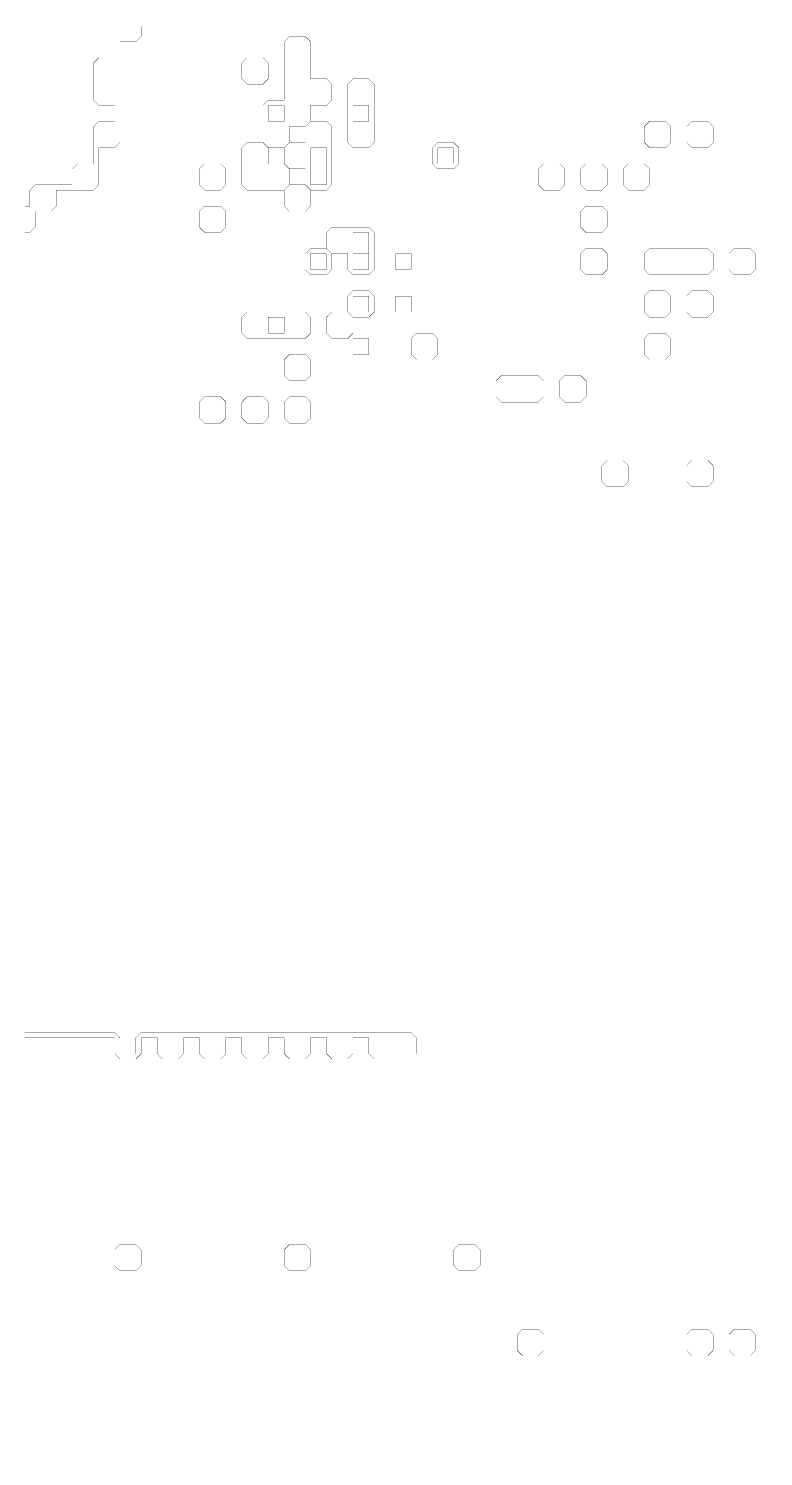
# Model space of a CAD drawing. Header units: metres. Extents: x 0 to 4990, y -4990 to 0.
# Drawn here: x 1355 to 2710, y -4990 to -2358 of the extents above; entities that cross this region are included whole.
import ezdxf

# ---------------------------------------------------------------- set-up
doc = ezdxf.new("R2010")
doc.units = ezdxf.units.M
for name, color, linetype in [('conductor', 1, 'Continuous'), ('dielectric', 8, 'Continuous'), ('substrate', 5, 'Continuous')]:
    doc.layers.add(name, color=color, linetype=linetype)

msp = doc.modelspace()

# ---------------------------------------------------------------- linework, layer by layer
at = {"layer": 'conductor', "const_width": 0.5}
for points in [[(1562.5, -2353.515625), (1562.5, -2363.28125), (1562.5, -2373.046875), (1552.734375, -2382.8125), (1542.96875, -2382.8125), (1533.203125, -2382.8125), (1523.4375, -2382.8125), (1523.4375, -2392.578125), (1523.4375, -2402.34375), (1523.4375, -2412.109375), (1523.4375, -2421.875), (1523.4375, -2431.640625), (1523.4375, -2441.40625), (1523.4375, -2451.171875), (1523.4375, -2460.9375), (1523.4375, -2470.703125), (1523.4375, -2480.46875), (1523.4375, -2490.234375), (1523.4375, -2500), (1523.4375, -2509.765625), (1523.4375, -2519.53125), (1523.4375, -2529.296875), (1523.4375, -2539.0625), (1523.4375, -2548.828125), (1523.4375, -2558.59375), (1523.4375, -2568.359375), (1513.671875, -2578.125), (1503.90625, -2578.125), (1494.140625, -2578.125), (1484.375, -2578.125), (1484.375, -2587.890625), (1484.375, -2597.65625), (1484.375, -2607.421875), (1484.375, -2617.1875), (1484.375, -2626.953125), (1484.375, -2636.71875), (1484.375, -2646.484375), (1474.609375, -2656.25), (1464.84375, -2656.25), (1455.078125, -2656.25), (1445.3125, -2656.25), (1435.546875, -2656.25), (1425.78125, -2656.25), (1416.015625, -2656.25), (1406.25, -2656.25), (1406.25, -2666.015625), (1406.25, -2675.78125), (1406.25, -2685.546875), (1396.484375, -2695.3125), (1386.71875, -2695.3125), (1376.953125, -2695.3125), (1367.1875, -2695.3125), (1367.1875, -2705.078125), (1367.1875, -2714.84375), (1367.1875, -2724.609375), (1357.421875, -2734.375), (1347.65625, -2734.375)], [(1347.65625, -4208.984375), (1357.421875, -4208.984375), (1367.1875, -4208.984375), (1376.953125, -4208.984375), (1386.71875, -4208.984375), (1396.484375, -4208.984375), (1406.25, -4208.984375), (1416.015625, -4208.984375), (1425.78125, -4208.984375), (1435.546875, -4208.984375), (1445.3125, -4208.984375), (1455.078125, -4208.984375), (1464.84375, -4208.984375), (1474.609375, -4208.984375), (1484.375, -4208.984375), (1494.140625, -4208.984375), (1503.90625, -4208.984375), (1513.671875, -4208.984375), (1523.4375, -4218.75), (1523.4375, -4228.515625), (1523.4375, -4238.28125), (1523.4375, -4248.046875), (1533.203125, -4248.046875), (1542.96875, -4248.046875), (1552.734375, -4248.046875), (1552.734375, -4238.28125), (1552.734375, -4228.515625), (1552.734375, -4218.75), (1562.5, -4208.984375), (1572.265625, -4208.984375), (1582.03125, -4208.984375), (1591.796875, -4208.984375), (1601.5625, -4208.984375), (1611.328125, -4208.984375), (1621.09375, -4208.984375), (1630.859375, -4208.984375), (1640.625, -4208.984375), (1650.390625, -4208.984375), (1660.15625, -4208.984375), (1669.921875, -4208.984375), (1679.6875, -4208.984375), (1689.453125, -4208.984375), (1699.21875, -4208.984375), (1708.984375, -4208.984375), (1718.75, -4208.984375), (1728.515625, -4208.984375), (1738.28125, -4208.984375), (1748.046875, -4208.984375), (1757.8125, -4208.984375), (1767.578125, -4208.984375), (1777.34375, -4208.984375), (1787.109375, -4208.984375), (1796.875, -4208.984375), (1806.640625, -4208.984375), (1816.40625, -4208.984375), (1826.171875, -4208.984375), (1835.9375, -4208.984375), (1845.703125, -4208.984375), (1855.46875, -4208.984375), (1865.234375, -4208.984375), (1875, -4208.984375), (1884.765625, -4208.984375), (1894.53125, -4208.984375), (1904.296875, -4208.984375), (1914.0625, -4208.984375), (1923.828125, -4208.984375), (1933.59375, -4208.984375), (1943.359375, -4208.984375), (1953.125, -4208.984375), (1962.890625, -4208.984375), (1972.65625, -4208.984375), (1982.421875, -4208.984375), (1992.1875, -4208.984375), (2001.953125, -4208.984375), (2011.71875, -4208.984375), (2021.484375, -4208.984375), (2031.25, -4208.984375), (2041.015625, -4208.984375), (2050.78125, -4208.984375), (2060.546875, -4208.984375), (2070.3125, -4218.75), (2070.3125, -4228.515625), (2070.3125, -4238.28125), (2070.3125, -4248.046875), (2080.078125, -4248.046875), (2089.84375, -4248.046875), (2099.609375, -4248.046875), (2109.375, -4248.046875), (2119.140625, -4248.046875), (2128.90625, -4248.046875), (2138.671875, -4248.046875), (2148.4375, -4248.046875), (2158.203125, -4248.046875), (2167.96875, -4248.046875), (2177.734375, -4248.046875), (2187.5, -4248.046875), (2197.265625, -4248.046875), (2207.03125, -4248.046875), (2216.796875, -4248.046875), (2226.5625, -4248.046875), (2236.328125, -4248.046875), (2246.09375, -4248.046875), (2255.859375, -4248.046875), (2265.625, -4248.046875), (2275.390625, -4248.046875), (2285.15625, -4248.046875), (2294.921875, -4248.046875), (2304.6875, -4248.046875), (2314.453125, -4248.046875), (2324.21875, -4248.046875), (2333.984375, -4248.046875), (2343.75, -4248.046875), (2353.515625, -4248.046875), (2363.28125, -4248.046875), (2373.046875, -4248.046875), (2382.8125, -4248.046875), (2392.578125, -4248.046875), (2402.34375, -4248.046875), (2412.109375, -4248.046875), (2421.875, -4248.046875), (2431.640625, -4248.046875), (2441.40625, -4248.046875), (2451.171875, -4248.046875), (2460.9375, -4248.046875), (2470.703125, -4248.046875), (2480.46875, -4248.046875), (2490.234375, -4248.046875), (2500, -4248.046875), (2509.765625, -4248.046875), (2519.53125, -4248.046875), (2529.296875, -4248.046875), (2539.0625, -4248.046875), (2548.828125, -4248.046875), (2558.59375, -4248.046875), (2568.359375, -4248.046875), (2578.125, -4248.046875), (2587.890625, -4248.046875), (2597.65625, -4248.046875), (2607.421875, -4248.046875), (2617.1875, -4248.046875), (2626.953125, -4248.046875), (2636.71875, -4248.046875), (2646.484375, -4248.046875), (2656.25, -4248.046875), (2666.015625, -4248.046875), (2675.78125, -4248.046875), (2685.546875, -4248.046875), (2695.3125, -4248.046875), (2705.078125, -4248.046875), (2714.84375, -4248.046875)]]:
    msp.add_lwpolyline(points, dxfattribs=at)
for points in [[(1826.171875, -2382.8125), (1835.9375, -2373.046875), (1845.703125, -2373.046875), (1855.46875, -2373.046875), (1865.234375, -2373.046875), (1875, -2382.8125), (1875, -2392.578125), (1875, -2402.34375), (1875, -2412.109375), (1875, -2421.875), (1875, -2431.640625), (1875, -2441.40625), (1875, -2451.171875), (1884.765625, -2451.171875), (1894.53125, -2451.171875), (1904.296875, -2451.171875), (1914.0625, -2460.9375), (1914.0625, -2470.703125), (1914.0625, -2480.46875), (1914.0625, -2490.234375), (1904.296875, -2500), (1894.53125, -2500), (1884.765625, -2500), (1875, -2500), (1875, -2509.765625), (1875, -2519.53125), (1875, -2529.296875), (1865.234375, -2539.0625), (1855.46875, -2539.0625), (1845.703125, -2539.0625), (1835.9375, -2539.0625), (1835.9375, -2548.828125), (1835.9375, -2558.59375), (1835.9375, -2568.359375), (1826.171875, -2578.125), (1816.40625, -2578.125), (1806.640625, -2578.125), (1796.875, -2578.125), (1787.109375, -2568.359375), (1787.109375, -2558.59375), (1787.109375, -2548.828125), (1787.109375, -2539.0625), (1787.109375, -2529.296875), (1787.109375, -2519.53125), (1787.109375, -2509.765625), (1787.109375, -2500), (1796.875, -2490.234375), (1806.640625, -2490.234375), (1816.40625, -2490.234375), (1826.171875, -2490.234375), (1826.171875, -2480.46875), (1826.171875, -2470.703125), (1826.171875, -2460.9375), (1826.171875, -2451.171875), (1826.171875, -2441.40625), (1826.171875, -2431.640625), (1826.171875, -2421.875), (1826.171875, -2412.109375), (1826.171875, -2402.34375), (1826.171875, -2392.578125)], [(1748.046875, -2421.875), (1757.8125, -2412.109375), (1767.578125, -2412.109375), (1777.34375, -2412.109375), (1787.109375, -2412.109375), (1796.875, -2421.875), (1796.875, -2431.640625), (1796.875, -2441.40625), (1796.875, -2451.171875), (1787.109375, -2460.9375), (1777.34375, -2460.9375), (1767.578125, -2460.9375), (1757.8125, -2460.9375), (1748.046875, -2451.171875), (1748.046875, -2441.40625), (1748.046875, -2431.640625)], [(1943.359375, -2460.9375), (1953.125, -2451.171875), (1962.890625, -2451.171875), (1972.65625, -2451.171875), (1982.421875, -2451.171875), (1992.1875, -2460.9375), (1992.1875, -2470.703125), (1992.1875, -2480.46875), (1992.1875, -2490.234375), (1992.1875, -2500), (1992.1875, -2509.765625), (1992.1875, -2519.53125), (1992.1875, -2529.296875), (1992.1875, -2539.0625), (1992.1875, -2548.828125), (1992.1875, -2558.59375), (1992.1875, -2568.359375), (1982.421875, -2578.125), (1972.65625, -2578.125), (1962.890625, -2578.125), (1953.125, -2578.125), (1943.359375, -2568.359375), (1943.359375, -2558.59375), (1943.359375, -2548.828125), (1943.359375, -2539.0625), (1943.359375, -2529.296875), (1943.359375, -2519.53125), (1943.359375, -2509.765625), (1943.359375, -2500), (1943.359375, -2490.234375), (1943.359375, -2480.46875), (1943.359375, -2470.703125)], [(1865.234375, -2539.0625), (1875, -2529.296875), (1884.765625, -2529.296875), (1894.53125, -2529.296875), (1904.296875, -2529.296875), (1914.0625, -2539.0625), (1914.0625, -2548.828125), (1914.0625, -2558.59375), (1914.0625, -2568.359375), (1914.0625, -2578.125), (1914.0625, -2587.890625), (1914.0625, -2597.65625), (1914.0625, -2607.421875), (1914.0625, -2617.1875), (1914.0625, -2626.953125), (1914.0625, -2636.71875), (1914.0625, -2646.484375), (1904.296875, -2656.25), (1894.53125, -2656.25), (1884.765625, -2656.25), (1875, -2656.25), (1865.234375, -2646.484375), (1865.234375, -2636.71875), (1865.234375, -2626.953125), (1865.234375, -2617.1875), (1855.46875, -2617.1875), (1845.703125, -2617.1875), (1835.9375, -2617.1875), (1826.171875, -2607.421875), (1826.171875, -2597.65625), (1826.171875, -2587.890625), (1826.171875, -2578.125), (1835.9375, -2568.359375), (1845.703125, -2568.359375), (1855.46875, -2568.359375), (1865.234375, -2568.359375), (1865.234375, -2558.59375), (1865.234375, -2548.828125)], [(2490.234375, -2539.0625), (2500, -2529.296875), (2509.765625, -2529.296875), (2519.53125, -2529.296875), (2529.296875, -2529.296875), (2539.0625, -2539.0625), (2539.0625, -2548.828125), (2539.0625, -2558.59375), (2539.0625, -2568.359375), (2529.296875, -2578.125), (2519.53125, -2578.125), (2509.765625, -2578.125), (2500, -2578.125), (2490.234375, -2568.359375), (2490.234375, -2558.59375), (2490.234375, -2548.828125)], [(2568.359375, -2539.0625), (2578.125, -2529.296875), (2587.890625, -2529.296875), (2597.65625, -2529.296875), (2607.421875, -2529.296875), (2617.1875, -2539.0625), (2617.1875, -2548.828125), (2617.1875, -2558.59375), (2617.1875, -2568.359375), (2607.421875, -2578.125), (2597.65625, -2578.125), (2587.890625, -2578.125), (2578.125, -2578.125), (2568.359375, -2568.359375), (2568.359375, -2558.59375), (2568.359375, -2548.828125)], [(1748.046875, -2578.125), (1757.8125, -2568.359375), (1767.578125, -2568.359375), (1777.34375, -2568.359375), (1787.109375, -2568.359375), (1796.875, -2578.125), (1796.875, -2587.890625), (1796.875, -2597.65625), (1796.875, -2607.421875), (1806.640625, -2607.421875), (1816.40625, -2607.421875), (1826.171875, -2607.421875), (1835.9375, -2617.1875), (1835.9375, -2626.953125), (1835.9375, -2636.71875), (1835.9375, -2646.484375), (1826.171875, -2656.25), (1816.40625, -2656.25), (1806.640625, -2656.25), (1796.875, -2656.25), (1787.109375, -2656.25), (1777.34375, -2656.25), (1767.578125, -2656.25), (1757.8125, -2656.25), (1748.046875, -2646.484375), (1748.046875, -2636.71875), (1748.046875, -2626.953125), (1748.046875, -2617.1875), (1748.046875, -2607.421875), (1748.046875, -2597.65625), (1748.046875, -2587.890625)], [(2099.609375, -2578.125), (2109.375, -2568.359375), (2119.140625, -2568.359375), (2128.90625, -2568.359375), (2138.671875, -2568.359375), (2148.4375, -2578.125), (2148.4375, -2587.890625), (2148.4375, -2597.65625), (2148.4375, -2607.421875), (2138.671875, -2617.1875), (2128.90625, -2617.1875), (2119.140625, -2617.1875), (2109.375, -2617.1875), (2099.609375, -2607.421875), (2099.609375, -2597.65625), (2099.609375, -2587.890625)], [(1669.921875, -2617.1875), (1679.6875, -2607.421875), (1689.453125, -2607.421875), (1699.21875, -2607.421875), (1708.984375, -2607.421875), (1718.75, -2617.1875), (1718.75, -2626.953125), (1718.75, -2636.71875), (1718.75, -2646.484375), (1708.984375, -2656.25), (1699.21875, -2656.25), (1689.453125, -2656.25), (1679.6875, -2656.25), (1669.921875, -2646.484375), (1669.921875, -2636.71875), (1669.921875, -2626.953125)], [(2294.921875, -2617.1875), (2304.6875, -2607.421875), (2314.453125, -2607.421875), (2324.21875, -2607.421875), (2333.984375, -2607.421875), (2343.75, -2617.1875), (2343.75, -2626.953125), (2343.75, -2636.71875), (2343.75, -2646.484375), (2333.984375, -2656.25), (2324.21875, -2656.25), (2314.453125, -2656.25), (2304.6875, -2656.25), (2294.921875, -2646.484375), (2294.921875, -2636.71875), (2294.921875, -2626.953125)], [(2373.046875, -2617.1875), (2382.8125, -2607.421875), (2392.578125, -2607.421875), (2402.34375, -2607.421875), (2412.109375, -2607.421875), (2421.875, -2617.1875), (2421.875, -2626.953125), (2421.875, -2636.71875), (2421.875, -2646.484375), (2412.109375, -2656.25), (2402.34375, -2656.25), (2392.578125, -2656.25), (2382.8125, -2656.25), (2373.046875, -2646.484375), (2373.046875, -2636.71875), (2373.046875, -2626.953125)], [(2451.171875, -2617.1875), (2460.9375, -2607.421875), (2470.703125, -2607.421875), (2480.46875, -2607.421875), (2490.234375, -2607.421875), (2500, -2617.1875), (2500, -2626.953125), (2500, -2636.71875), (2500, -2646.484375), (2490.234375, -2656.25), (2480.46875, -2656.25), (2470.703125, -2656.25), (2460.9375, -2656.25), (2451.171875, -2646.484375), (2451.171875, -2636.71875), (2451.171875, -2626.953125)], [(1826.171875, -2656.25), (1835.9375, -2646.484375), (1845.703125, -2646.484375), (1855.46875, -2646.484375), (1865.234375, -2646.484375), (1875, -2656.25), (1875, -2666.015625), (1875, -2675.78125), (1875, -2685.546875), (1865.234375, -2695.3125), (1855.46875, -2695.3125), (1845.703125, -2695.3125), (1835.9375, -2695.3125), (1826.171875, -2685.546875), (1826.171875, -2675.78125), (1826.171875, -2666.015625)], [(1669.921875, -2695.3125), (1679.6875, -2685.546875), (1689.453125, -2685.546875), (1699.21875, -2685.546875), (1708.984375, -2685.546875), (1718.75, -2695.3125), (1718.75, -2705.078125), (1718.75, -2714.84375), (1718.75, -2724.609375), (1708.984375, -2734.375), (1699.21875, -2734.375), (1689.453125, -2734.375), (1679.6875, -2734.375), (1669.921875, -2724.609375), (1669.921875, -2714.84375), (1669.921875, -2705.078125)], [(2373.046875, -2695.3125), (2382.8125, -2685.546875), (2392.578125, -2685.546875), (2402.34375, -2685.546875), (2412.109375, -2685.546875), (2421.875, -2695.3125), (2421.875, -2705.078125), (2421.875, -2714.84375), (2421.875, -2724.609375), (2412.109375, -2734.375), (2402.34375, -2734.375), (2392.578125, -2734.375), (2382.8125, -2734.375), (2373.046875, -2724.609375), (2373.046875, -2714.84375), (2373.046875, -2705.078125)], [(1904.296875, -2734.375), (1914.0625, -2724.609375), (1923.828125, -2724.609375), (1933.59375, -2724.609375), (1943.359375, -2724.609375), (1953.125, -2724.609375), (1962.890625, -2724.609375), (1972.65625, -2724.609375), (1982.421875, -2724.609375), (1992.1875, -2734.375), (1992.1875, -2744.140625), (1992.1875, -2753.90625), (1992.1875, -2763.671875), (1992.1875, -2773.4375), (1992.1875, -2783.203125), (1992.1875, -2792.96875), (1992.1875, -2802.734375), (1982.421875, -2812.5), (1972.65625, -2812.5), (1962.890625, -2812.5), (1953.125, -2812.5), (1943.359375, -2802.734375), (1943.359375, -2792.96875), (1943.359375, -2783.203125), (1943.359375, -2773.4375), (1933.59375, -2773.4375), (1923.828125, -2773.4375), (1914.0625, -2773.4375), (1904.296875, -2763.671875), (1904.296875, -2753.90625), (1904.296875, -2744.140625)], [(1865.234375, -2773.4375), (1875, -2763.671875), (1884.765625, -2763.671875), (1894.53125, -2763.671875), (1904.296875, -2763.671875), (1914.0625, -2773.4375), (1914.0625, -2783.203125), (1914.0625, -2792.96875), (1914.0625, -2802.734375), (1904.296875, -2812.5), (1894.53125, -2812.5), (1884.765625, -2812.5), (1875, -2812.5), (1865.234375, -2802.734375), (1865.234375, -2792.96875), (1865.234375, -2783.203125)], [(2373.046875, -2773.4375), (2382.8125, -2763.671875), (2392.578125, -2763.671875), (2402.34375, -2763.671875), (2412.109375, -2763.671875), (2421.875, -2773.4375), (2421.875, -2783.203125), (2421.875, -2792.96875), (2421.875, -2802.734375), (2412.109375, -2812.5), (2402.34375, -2812.5), (2392.578125, -2812.5), (2382.8125, -2812.5), (2373.046875, -2802.734375), (2373.046875, -2792.96875), (2373.046875, -2783.203125)], [(2490.234375, -2773.4375), (2500, -2763.671875), (2509.765625, -2763.671875), (2519.53125, -2763.671875), (2529.296875, -2763.671875), (2539.0625, -2763.671875), (2548.828125, -2763.671875), (2558.59375, -2763.671875), (2568.359375, -2763.671875), (2578.125, -2763.671875), (2587.890625, -2763.671875), (2597.65625, -2763.671875), (2607.421875, -2763.671875), (2617.1875, -2773.4375), (2617.1875, -2783.203125), (2617.1875, -2792.96875), (2617.1875, -2802.734375), (2607.421875, -2812.5), (2597.65625, -2812.5), (2587.890625, -2812.5), (2578.125, -2812.5), (2568.359375, -2812.5), (2558.59375, -2812.5), (2548.828125, -2812.5), (2539.0625, -2812.5), (2529.296875, -2812.5), (2519.53125, -2812.5), (2509.765625, -2812.5), (2500, -2812.5), (2490.234375, -2802.734375), (2490.234375, -2792.96875), (2490.234375, -2783.203125)], [(2646.484375, -2773.4375), (2656.25, -2763.671875), (2666.015625, -2763.671875), (2675.78125, -2763.671875), (2685.546875, -2763.671875), (2695.3125, -2773.4375), (2695.3125, -2783.203125), (2695.3125, -2792.96875), (2695.3125, -2802.734375), (2685.546875, -2812.5), (2675.78125, -2812.5), (2666.015625, -2812.5), (2656.25, -2812.5), (2646.484375, -2802.734375), (2646.484375, -2792.96875), (2646.484375, -2783.203125)], [(1943.359375, -2851.5625), (1953.125, -2841.796875), (1962.890625, -2841.796875), (1972.65625, -2841.796875), (1982.421875, -2841.796875), (1992.1875, -2851.5625), (1992.1875, -2861.328125), (1992.1875, -2871.09375), (1992.1875, -2880.859375), (1982.421875, -2890.625), (1972.65625, -2890.625), (1962.890625, -2890.625), (1953.125, -2890.625), (1943.359375, -2880.859375), (1943.359375, -2871.09375), (1943.359375, -2861.328125)], [(2490.234375, -2851.5625), (2500, -2841.796875), (2509.765625, -2841.796875), (2519.53125, -2841.796875), (2529.296875, -2841.796875), (2539.0625, -2851.5625), (2539.0625, -2861.328125), (2539.0625, -2871.09375), (2539.0625, -2880.859375), (2529.296875, -2890.625), (2519.53125, -2890.625), (2509.765625, -2890.625), (2500, -2890.625), (2490.234375, -2880.859375), (2490.234375, -2871.09375), (2490.234375, -2861.328125)], [(2568.359375, -2851.5625), (2578.125, -2841.796875), (2587.890625, -2841.796875), (2597.65625, -2841.796875), (2607.421875, -2841.796875), (2617.1875, -2851.5625), (2617.1875, -2861.328125), (2617.1875, -2871.09375), (2617.1875, -2880.859375), (2607.421875, -2890.625), (2597.65625, -2890.625), (2587.890625, -2890.625), (2578.125, -2890.625), (2568.359375, -2880.859375), (2568.359375, -2871.09375), (2568.359375, -2861.328125)], [(1748.046875, -2890.625), (1757.8125, -2880.859375), (1767.578125, -2880.859375), (1777.34375, -2880.859375), (1787.109375, -2880.859375), (1796.875, -2880.859375), (1806.640625, -2880.859375), (1816.40625, -2880.859375), (1826.171875, -2880.859375), (1835.9375, -2880.859375), (1845.703125, -2880.859375), (1855.46875, -2880.859375), (1865.234375, -2880.859375), (1875, -2890.625), (1875, -2900.390625), (1875, -2910.15625), (1875, -2919.921875), (1865.234375, -2929.6875), (1855.46875, -2929.6875), (1845.703125, -2929.6875), (1835.9375, -2929.6875), (1826.171875, -2929.6875), (1816.40625, -2929.6875), (1806.640625, -2929.6875), (1796.875, -2929.6875), (1787.109375, -2929.6875), (1777.34375, -2929.6875), (1767.578125, -2929.6875), (1757.8125, -2929.6875), (1748.046875, -2919.921875), (1748.046875, -2910.15625), (1748.046875, -2900.390625)], [(1904.296875, -2890.625), (1914.0625, -2880.859375), (1923.828125, -2880.859375), (1933.59375, -2880.859375), (1943.359375, -2880.859375), (1953.125, -2890.625), (1953.125, -2900.390625), (1953.125, -2910.15625), (1953.125, -2919.921875), (1943.359375, -2929.6875), (1933.59375, -2929.6875), (1923.828125, -2929.6875), (1914.0625, -2929.6875), (1904.296875, -2919.921875), (1904.296875, -2910.15625), (1904.296875, -2900.390625)], [(2060.546875, -2929.6875), (2070.3125, -2919.921875), (2080.078125, -2919.921875), (2089.84375, -2919.921875), (2099.609375, -2919.921875), (2109.375, -2929.6875), (2109.375, -2939.453125), (2109.375, -2949.21875), (2109.375, -2958.984375), (2099.609375, -2968.75), (2089.84375, -2968.75), (2080.078125, -2968.75), (2070.3125, -2968.75), (2060.546875, -2958.984375), (2060.546875, -2949.21875), (2060.546875, -2939.453125)], [(2490.234375, -2929.6875), (2500, -2919.921875), (2509.765625, -2919.921875), (2519.53125, -2919.921875), (2529.296875, -2919.921875), (2539.0625, -2929.6875), (2539.0625, -2939.453125), (2539.0625, -2949.21875), (2539.0625, -2958.984375), (2529.296875, -2968.75), (2519.53125, -2968.75), (2509.765625, -2968.75), (2500, -2968.75), (2490.234375, -2958.984375), (2490.234375, -2949.21875), (2490.234375, -2939.453125)], [(1826.171875, -2968.75), (1835.9375, -2958.984375), (1845.703125, -2958.984375), (1855.46875, -2958.984375), (1865.234375, -2958.984375), (1875, -2968.75), (1875, -2978.515625), (1875, -2988.28125), (1875, -2998.046875), (1865.234375, -3007.8125), (1855.46875, -3007.8125), (1845.703125, -3007.8125), (1835.9375, -3007.8125), (1826.171875, -2998.046875), (1826.171875, -2988.28125), (1826.171875, -2978.515625)], [(2216.796875, -3007.8125), (2226.5625, -2998.046875), (2236.328125, -2998.046875), (2246.09375, -2998.046875), (2255.859375, -2998.046875), (2265.625, -2998.046875), (2275.390625, -2998.046875), (2285.15625, -2998.046875), (2294.921875, -2998.046875), (2304.6875, -3007.8125), (2304.6875, -3017.578125), (2304.6875, -3027.34375), (2304.6875, -3037.109375), (2294.921875, -3046.875), (2285.15625, -3046.875), (2275.390625, -3046.875), (2265.625, -3046.875), (2255.859375, -3046.875), (2246.09375, -3046.875), (2236.328125, -3046.875), (2226.5625, -3046.875), (2216.796875, -3037.109375), (2216.796875, -3027.34375), (2216.796875, -3017.578125)], [(2333.984375, -3007.8125), (2343.75, -2998.046875), (2353.515625, -2998.046875), (2363.28125, -2998.046875), (2373.046875, -2998.046875), (2382.8125, -3007.8125), (2382.8125, -3017.578125), (2382.8125, -3027.34375), (2382.8125, -3037.109375), (2373.046875, -3046.875), (2363.28125, -3046.875), (2353.515625, -3046.875), (2343.75, -3046.875), (2333.984375, -3037.109375), (2333.984375, -3027.34375), (2333.984375, -3017.578125)], [(1669.921875, -3046.875), (1679.6875, -3037.109375), (1689.453125, -3037.109375), (1699.21875, -3037.109375), (1708.984375, -3037.109375), (1718.75, -3046.875), (1718.75, -3056.640625), (1718.75, -3066.40625), (1718.75, -3076.171875), (1708.984375, -3085.9375), (1699.21875, -3085.9375), (1689.453125, -3085.9375), (1679.6875, -3085.9375), (1669.921875, -3076.171875), (1669.921875, -3066.40625), (1669.921875, -3056.640625)], [(1748.046875, -3046.875), (1757.8125, -3037.109375), (1767.578125, -3037.109375), (1777.34375, -3037.109375), (1787.109375, -3037.109375), (1796.875, -3046.875), (1796.875, -3056.640625), (1796.875, -3066.40625), (1796.875, -3076.171875), (1787.109375, -3085.9375), (1777.34375, -3085.9375), (1767.578125, -3085.9375), (1757.8125, -3085.9375), (1748.046875, -3076.171875), (1748.046875, -3066.40625), (1748.046875, -3056.640625)], [(1826.171875, -3046.875), (1835.9375, -3037.109375), (1845.703125, -3037.109375), (1855.46875, -3037.109375), (1865.234375, -3037.109375), (1875, -3046.875), (1875, -3056.640625), (1875, -3066.40625), (1875, -3076.171875), (1865.234375, -3085.9375), (1855.46875, -3085.9375), (1845.703125, -3085.9375), (1835.9375, -3085.9375), (1826.171875, -3076.171875), (1826.171875, -3066.40625), (1826.171875, -3056.640625)], [(2412.109375, -3164.0625), (2421.875, -3154.296875), (2431.640625, -3154.296875), (2441.40625, -3154.296875), (2451.171875, -3154.296875), (2460.9375, -3164.0625), (2460.9375, -3173.828125), (2460.9375, -3183.59375), (2460.9375, -3193.359375), (2451.171875, -3203.125), (2441.40625, -3203.125), (2431.640625, -3203.125), (2421.875, -3203.125), (2412.109375, -3193.359375), (2412.109375, -3183.59375), (2412.109375, -3173.828125)], [(2568.359375, -3164.0625), (2578.125, -3154.296875), (2587.890625, -3154.296875), (2597.65625, -3154.296875), (2607.421875, -3154.296875), (2617.1875, -3164.0625), (2617.1875, -3173.828125), (2617.1875, -3183.59375), (2617.1875, -3193.359375), (2607.421875, -3203.125), (2597.65625, -3203.125), (2587.890625, -3203.125), (2578.125, -3203.125), (2568.359375, -3193.359375), (2568.359375, -3183.59375), (2568.359375, -3173.828125)]]:
    msp.add_lwpolyline(points, close=True, dxfattribs=at)
at = {"layer": 'dielectric', "const_width": 0.5}
for points in [[(1875, -2773.4375), (1875, -2783.203125), (1875, -2792.96875), (1875, -2802.734375), (1884.765625, -2802.734375), (1894.53125, -2802.734375), (1904.296875, -2802.734375), (1904.296875, -2792.96875), (1904.296875, -2783.203125), (1904.296875, -2773.4375), (1894.53125, -2773.4375), (1884.765625, -2773.4375)], [(1953.125, -2773.4375), (1953.125, -2783.203125), (1953.125, -2792.96875), (1953.125, -2802.734375), (1962.890625, -2802.734375), (1972.65625, -2802.734375), (1982.421875, -2802.734375), (1982.421875, -2792.96875), (1982.421875, -2783.203125), (1982.421875, -2773.4375), (1972.65625, -2773.4375), (1962.890625, -2773.4375)]]:
    msp.add_lwpolyline(points, close=True, dxfattribs=at)
at = {"layer": 'substrate', "const_width": 0.5}
for points in [[(1347.65625, -2685.546875), (1357.421875, -2685.546875), (1357.421875, -2675.78125), (1357.421875, -2666.015625), (1357.421875, -2656.25), (1367.1875, -2646.484375), (1376.953125, -2646.484375), (1386.71875, -2646.484375), (1396.484375, -2646.484375), (1406.25, -2646.484375), (1416.015625, -2646.484375), (1425.78125, -2646.484375), (1435.546875, -2646.484375), (1435.546875, -2636.71875), (1435.546875, -2626.953125), (1435.546875, -2617.1875), (1445.3125, -2607.421875), (1455.078125, -2607.421875), (1464.84375, -2607.421875), (1474.609375, -2607.421875), (1474.609375, -2597.65625), (1474.609375, -2587.890625), (1474.609375, -2578.125), (1474.609375, -2568.359375), (1474.609375, -2558.59375), (1474.609375, -2548.828125), (1474.609375, -2539.0625), (1484.375, -2529.296875), (1494.140625, -2529.296875), (1503.90625, -2529.296875), (1513.671875, -2529.296875), (1513.671875, -2519.53125), (1513.671875, -2509.765625), (1513.671875, -2500), (1503.90625, -2500), (1494.140625, -2500), (1484.375, -2500), (1474.609375, -2490.234375), (1474.609375, -2480.46875), (1474.609375, -2470.703125), (1474.609375, -2460.9375), (1474.609375, -2451.171875), (1474.609375, -2441.40625), (1474.609375, -2431.640625), (1474.609375, -2421.875), (1484.375, -2412.109375), (1494.140625, -2412.109375), (1503.90625, -2412.109375), (1513.671875, -2412.109375), (1513.671875, -2402.34375), (1513.671875, -2392.578125), (1513.671875, -2382.8125), (1513.671875, -2373.046875), (1513.671875, -2363.28125), (1513.671875, -2353.515625)], [(2714.84375, -4257.8125), (2705.078125, -4257.8125), (2695.3125, -4257.8125), (2685.546875, -4257.8125), (2675.78125, -4257.8125), (2666.015625, -4257.8125), (2656.25, -4257.8125), (2646.484375, -4257.8125), (2636.71875, -4257.8125), (2626.953125, -4257.8125), (2617.1875, -4257.8125), (2607.421875, -4257.8125), (2597.65625, -4257.8125), (2587.890625, -4257.8125), (2578.125, -4257.8125), (2568.359375, -4257.8125), (2558.59375, -4257.8125), (2548.828125, -4257.8125), (2539.0625, -4257.8125), (2529.296875, -4257.8125), (2519.53125, -4257.8125), (2509.765625, -4257.8125), (2500, -4257.8125), (2490.234375, -4257.8125), (2480.46875, -4257.8125), (2470.703125, -4257.8125), (2460.9375, -4257.8125), (2451.171875, -4257.8125), (2441.40625, -4257.8125), (2431.640625, -4257.8125), (2421.875, -4257.8125), (2412.109375, -4257.8125), (2402.34375, -4257.8125), (2392.578125, -4257.8125), (2382.8125, -4257.8125), (2373.046875, -4257.8125), (2363.28125, -4257.8125), (2353.515625, -4257.8125), (2343.75, -4257.8125), (2333.984375, -4257.8125), (2324.21875, -4257.8125), (2314.453125, -4257.8125), (2304.6875, -4257.8125), (2294.921875, -4257.8125), (2285.15625, -4257.8125), (2275.390625, -4257.8125), (2265.625, -4257.8125), (2255.859375, -4257.8125), (2246.09375, -4257.8125), (2236.328125, -4257.8125), (2226.5625, -4257.8125), (2216.796875, -4257.8125), (2207.03125, -4257.8125), (2197.265625, -4257.8125), (2187.5, -4257.8125), (2177.734375, -4257.8125), (2167.96875, -4257.8125), (2158.203125, -4257.8125), (2148.4375, -4257.8125), (2138.671875, -4257.8125), (2128.90625, -4257.8125), (2119.140625, -4257.8125), (2109.375, -4257.8125), (2099.609375, -4257.8125), (2089.84375, -4257.8125), (2080.078125, -4257.8125), (2070.3125, -4257.8125), (2060.546875, -4257.8125), (2050.78125, -4257.8125), (2041.015625, -4257.8125), (2031.25, -4257.8125), (2021.484375, -4257.8125), (2011.71875, -4257.8125), (2001.953125, -4257.8125), (1992.1875, -4257.8125), (1982.421875, -4248.046875), (1982.421875, -4238.28125), (1982.421875, -4228.515625), (1982.421875, -4218.75), (1972.65625, -4218.75), (1962.890625, -4218.75), (1953.125, -4218.75), (1953.125, -4228.515625), (1953.125, -4238.28125), (1953.125, -4248.046875), (1943.359375, -4257.8125), (1933.59375, -4257.8125), (1923.828125, -4257.8125), (1914.0625, -4257.8125), (1904.296875, -4248.046875), (1904.296875, -4238.28125), (1904.296875, -4228.515625), (1904.296875, -4218.75), (1894.53125, -4218.75), (1884.765625, -4218.75), (1875, -4218.75), (1875, -4228.515625), (1875, -4238.28125), (1875, -4248.046875), (1865.234375, -4257.8125), (1855.46875, -4257.8125), (1845.703125, -4257.8125), (1835.9375, -4257.8125), (1826.171875, -4248.046875), (1826.171875, -4238.28125), (1826.171875, -4228.515625), (1826.171875, -4218.75), (1816.40625, -4218.75), (1806.640625, -4218.75), (1796.875, -4218.75), (1796.875, -4228.515625), (1796.875, -4238.28125), (1796.875, -4248.046875), (1787.109375, -4257.8125), (1777.34375, -4257.8125), (1767.578125, -4257.8125), (1757.8125, -4257.8125), (1748.046875, -4248.046875), (1748.046875, -4238.28125), (1748.046875, -4228.515625), (1748.046875, -4218.75), (1738.28125, -4218.75), (1728.515625, -4218.75), (1718.75, -4218.75), (1718.75, -4228.515625), (1718.75, -4238.28125), (1718.75, -4248.046875), (1708.984375, -4257.8125), (1699.21875, -4257.8125), (1689.453125, -4257.8125), (1679.6875, -4257.8125), (1669.921875, -4248.046875), (1669.921875, -4238.28125), (1669.921875, -4228.515625), (1669.921875, -4218.75), (1660.15625, -4218.75), (1650.390625, -4218.75), (1640.625, -4218.75), (1640.625, -4228.515625), (1640.625, -4238.28125), (1640.625, -4248.046875), (1630.859375, -4257.8125), (1621.09375, -4257.8125), (1611.328125, -4257.8125), (1601.5625, -4257.8125), (1591.796875, -4248.046875), (1591.796875, -4238.28125), (1591.796875, -4228.515625), (1591.796875, -4218.75), (1582.03125, -4218.75), (1572.265625, -4218.75), (1562.5, -4218.75), (1562.5, -4228.515625), (1562.5, -4238.28125), (1562.5, -4248.046875), (1552.734375, -4257.8125), (1542.96875, -4257.8125), (1533.203125, -4257.8125), (1523.4375, -4257.8125), (1513.671875, -4248.046875), (1513.671875, -4238.28125), (1513.671875, -4228.515625), (1513.671875, -4218.75), (1503.90625, -4218.75), (1494.140625, -4218.75), (1484.375, -4218.75), (1474.609375, -4218.75), (1464.84375, -4218.75), (1455.078125, -4218.75), (1445.3125, -4218.75), (1435.546875, -4218.75), (1425.78125, -4218.75), (1416.015625, -4218.75), (1406.25, -4218.75), (1396.484375, -4218.75), (1386.71875, -4218.75), (1376.953125, -4218.75), (1367.1875, -4218.75), (1357.421875, -4218.75), (1347.65625, -4218.75)], [(1347.65625, -4990.234375), (1357.421875, -4990.234375), (1367.1875, -4990.234375), (1376.953125, -4990.234375), (1386.71875, -4990.234375), (1396.484375, -4990.234375), (1406.25, -4990.234375), (1416.015625, -4990.234375), (1425.78125, -4990.234375), (1435.546875, -4990.234375), (1445.3125, -4990.234375), (1455.078125, -4990.234375), (1464.84375, -4990.234375), (1474.609375, -4990.234375), (1484.375, -4990.234375), (1494.140625, -4990.234375), (1503.90625, -4990.234375), (1513.671875, -4990.234375), (1523.4375, -4990.234375), (1533.203125, -4990.234375), (1542.96875, -4990.234375), (1552.734375, -4990.234375), (1562.5, -4990.234375), (1572.265625, -4990.234375), (1582.03125, -4990.234375), (1591.796875, -4990.234375), (1601.5625, -4990.234375), (1611.328125, -4990.234375), (1621.09375, -4990.234375), (1630.859375, -4990.234375), (1640.625, -4990.234375), (1650.390625, -4990.234375), (1660.15625, -4990.234375), (1669.921875, -4990.234375), (1679.6875, -4990.234375), (1689.453125, -4990.234375), (1699.21875, -4990.234375), (1708.984375, -4990.234375), (1718.75, -4990.234375), (1728.515625, -4990.234375), (1738.28125, -4990.234375), (1748.046875, -4990.234375), (1757.8125, -4990.234375), (1767.578125, -4990.234375), (1777.34375, -4990.234375), (1787.109375, -4990.234375), (1796.875, -4990.234375), (1806.640625, -4990.234375), (1816.40625, -4990.234375), (1826.171875, -4990.234375), (1835.9375, -4990.234375), (1845.703125, -4990.234375), (1855.46875, -4990.234375), (1865.234375, -4990.234375), (1875, -4990.234375), (1884.765625, -4990.234375), (1894.53125, -4990.234375), (1904.296875, -4990.234375), (1914.0625, -4990.234375), (1923.828125, -4990.234375), (1933.59375, -4990.234375), (1943.359375, -4990.234375), (1953.125, -4990.234375), (1962.890625, -4990.234375), (1972.65625, -4990.234375), (1982.421875, -4990.234375), (1992.1875, -4990.234375), (2001.953125, -4990.234375), (2011.71875, -4990.234375), (2021.484375, -4990.234375), (2031.25, -4990.234375), (2041.015625, -4990.234375), (2050.78125, -4990.234375), (2060.546875, -4990.234375), (2070.3125, -4990.234375), (2080.078125, -4990.234375), (2089.84375, -4990.234375), (2099.609375, -4990.234375), (2109.375, -4990.234375), (2119.140625, -4990.234375), (2128.90625, -4990.234375), (2138.671875, -4990.234375), (2148.4375, -4990.234375), (2158.203125, -4990.234375), (2167.96875, -4990.234375), (2177.734375, -4990.234375), (2187.5, -4990.234375), (2197.265625, -4990.234375), (2207.03125, -4990.234375), (2216.796875, -4990.234375), (2226.5625, -4990.234375), (2236.328125, -4990.234375), (2246.09375, -4990.234375), (2255.859375, -4990.234375), (2265.625, -4990.234375), (2275.390625, -4990.234375), (2285.15625, -4990.234375), (2294.921875, -4990.234375), (2304.6875, -4990.234375), (2314.453125, -4990.234375), (2324.21875, -4990.234375), (2333.984375, -4990.234375), (2343.75, -4990.234375), (2353.515625, -4990.234375), (2363.28125, -4990.234375), (2373.046875, -4990.234375), (2382.8125, -4990.234375), (2392.578125, -4990.234375), (2402.34375, -4990.234375), (2412.109375, -4990.234375), (2421.875, -4990.234375), (2431.640625, -4990.234375), (2441.40625, -4990.234375), (2451.171875, -4990.234375), (2460.9375, -4990.234375), (2470.703125, -4990.234375), (2480.46875, -4990.234375), (2490.234375, -4990.234375), (2500, -4990.234375), (2509.765625, -4990.234375), (2519.53125, -4990.234375), (2529.296875, -4990.234375), (2539.0625, -4990.234375), (2548.828125, -4990.234375), (2558.59375, -4990.234375), (2568.359375, -4990.234375), (2578.125, -4990.234375), (2587.890625, -4990.234375), (2597.65625, -4990.234375), (2607.421875, -4990.234375), (2617.1875, -4990.234375), (2626.953125, -4990.234375), (2636.71875, -4990.234375), (2646.484375, -4990.234375), (2656.25, -4990.234375), (2666.015625, -4990.234375), (2675.78125, -4990.234375), (2685.546875, -4990.234375), (2695.3125, -4990.234375), (2705.078125, -4990.234375), (2714.84375, -4990.234375)]]:
    msp.add_lwpolyline(points, dxfattribs=at)
for points in [[(1796.875, -2500), (1796.875, -2509.765625), (1796.875, -2519.53125), (1796.875, -2529.296875), (1806.640625, -2529.296875), (1816.40625, -2529.296875), (1826.171875, -2529.296875), (1826.171875, -2519.53125), (1826.171875, -2509.765625), (1826.171875, -2500), (1816.40625, -2500), (1806.640625, -2500)], [(1953.125, -2500), (1953.125, -2509.765625), (1953.125, -2519.53125), (1953.125, -2529.296875), (1962.890625, -2529.296875), (1972.65625, -2529.296875), (1982.421875, -2529.296875), (1982.421875, -2519.53125), (1982.421875, -2509.765625), (1982.421875, -2500), (1972.65625, -2500), (1962.890625, -2500)], [(1875, -2578.125), (1875, -2587.890625), (1875, -2597.65625), (1875, -2607.421875), (1875, -2617.1875), (1875, -2626.953125), (1875, -2636.71875), (1875, -2646.484375), (1884.765625, -2646.484375), (1894.53125, -2646.484375), (1904.296875, -2646.484375), (1904.296875, -2636.71875), (1904.296875, -2626.953125), (1904.296875, -2617.1875), (1904.296875, -2607.421875), (1904.296875, -2597.65625), (1904.296875, -2587.890625), (1904.296875, -2578.125), (1894.53125, -2578.125), (1884.765625, -2578.125)], [(2109.375, -2578.125), (2109.375, -2587.890625), (2109.375, -2597.65625), (2109.375, -2607.421875), (2119.140625, -2607.421875), (2128.90625, -2607.421875), (2138.671875, -2607.421875), (2138.671875, -2597.65625), (2138.671875, -2587.890625), (2138.671875, -2578.125), (2128.90625, -2578.125), (2119.140625, -2578.125)], [(1953.125, -2734.375), (1953.125, -2744.140625), (1953.125, -2753.90625), (1953.125, -2763.671875), (1953.125, -2773.4375), (1953.125, -2783.203125), (1953.125, -2792.96875), (1953.125, -2802.734375), (1962.890625, -2802.734375), (1972.65625, -2802.734375), (1982.421875, -2802.734375), (1982.421875, -2792.96875), (1982.421875, -2783.203125), (1982.421875, -2773.4375), (1982.421875, -2763.671875), (1982.421875, -2753.90625), (1982.421875, -2744.140625), (1982.421875, -2734.375), (1972.65625, -2734.375), (1962.890625, -2734.375)], [(1875, -2773.4375), (1875, -2783.203125), (1875, -2792.96875), (1875, -2802.734375), (1884.765625, -2802.734375), (1894.53125, -2802.734375), (1904.296875, -2802.734375), (1904.296875, -2792.96875), (1904.296875, -2783.203125), (1904.296875, -2773.4375), (1894.53125, -2773.4375), (1884.765625, -2773.4375)], [(2031.25, -2773.4375), (2031.25, -2783.203125), (2031.25, -2792.96875), (2031.25, -2802.734375), (2041.015625, -2802.734375), (2050.78125, -2802.734375), (2060.546875, -2802.734375), (2060.546875, -2792.96875), (2060.546875, -2783.203125), (2060.546875, -2773.4375), (2050.78125, -2773.4375), (2041.015625, -2773.4375)], [(1953.125, -2851.5625), (1953.125, -2861.328125), (1953.125, -2871.09375), (1953.125, -2880.859375), (1962.890625, -2880.859375), (1972.65625, -2880.859375), (1982.421875, -2880.859375), (1982.421875, -2871.09375), (1982.421875, -2861.328125), (1982.421875, -2851.5625), (1972.65625, -2851.5625), (1962.890625, -2851.5625)], [(2031.25, -2851.5625), (2031.25, -2861.328125), (2031.25, -2871.09375), (2031.25, -2880.859375), (2041.015625, -2880.859375), (2050.78125, -2880.859375), (2060.546875, -2880.859375), (2060.546875, -2871.09375), (2060.546875, -2861.328125), (2060.546875, -2851.5625), (2050.78125, -2851.5625), (2041.015625, -2851.5625)], [(1796.875, -2890.625), (1796.875, -2900.390625), (1796.875, -2910.15625), (1796.875, -2919.921875), (1806.640625, -2919.921875), (1816.40625, -2919.921875), (1826.171875, -2919.921875), (1826.171875, -2910.15625), (1826.171875, -2900.390625), (1826.171875, -2890.625), (1816.40625, -2890.625), (1806.640625, -2890.625)], [(1953.125, -2929.6875), (1953.125, -2939.453125), (1953.125, -2949.21875), (1953.125, -2958.984375), (1962.890625, -2958.984375), (1972.65625, -2958.984375), (1982.421875, -2958.984375), (1982.421875, -2949.21875), (1982.421875, -2939.453125), (1982.421875, -2929.6875), (1972.65625, -2929.6875), (1962.890625, -2929.6875)], [(1513.671875, -4609.375), (1523.4375, -4599.609375), (1533.203125, -4599.609375), (1542.96875, -4599.609375), (1552.734375, -4599.609375), (1562.5, -4609.375), (1562.5, -4619.140625), (1562.5, -4628.90625), (1562.5, -4638.671875), (1552.734375, -4648.4375), (1542.96875, -4648.4375), (1533.203125, -4648.4375), (1523.4375, -4648.4375), (1513.671875, -4638.671875), (1513.671875, -4628.90625), (1513.671875, -4619.140625)], [(1826.171875, -4609.375), (1835.9375, -4599.609375), (1845.703125, -4599.609375), (1855.46875, -4599.609375), (1865.234375, -4599.609375), (1875, -4609.375), (1875, -4619.140625), (1875, -4628.90625), (1875, -4638.671875), (1865.234375, -4648.4375), (1855.46875, -4648.4375), (1845.703125, -4648.4375), (1835.9375, -4648.4375), (1826.171875, -4638.671875), (1826.171875, -4628.90625), (1826.171875, -4619.140625)], [(2138.671875, -4609.375), (2148.4375, -4599.609375), (2158.203125, -4599.609375), (2167.96875, -4599.609375), (2177.734375, -4599.609375), (2187.5, -4609.375), (2187.5, -4619.140625), (2187.5, -4628.90625), (2187.5, -4638.671875), (2177.734375, -4648.4375), (2167.96875, -4648.4375), (2158.203125, -4648.4375), (2148.4375, -4648.4375), (2138.671875, -4638.671875), (2138.671875, -4628.90625), (2138.671875, -4619.140625)], [(2255.859375, -4765.625), (2265.625, -4755.859375), (2275.390625, -4755.859375), (2285.15625, -4755.859375), (2294.921875, -4755.859375), (2304.6875, -4765.625), (2304.6875, -4775.390625), (2304.6875, -4785.15625), (2304.6875, -4794.921875), (2294.921875, -4804.6875), (2285.15625, -4804.6875), (2275.390625, -4804.6875), (2265.625, -4804.6875), (2255.859375, -4794.921875), (2255.859375, -4785.15625), (2255.859375, -4775.390625)], [(2568.359375, -4765.625), (2578.125, -4755.859375), (2587.890625, -4755.859375), (2597.65625, -4755.859375), (2607.421875, -4755.859375), (2617.1875, -4765.625), (2617.1875, -4775.390625), (2617.1875, -4785.15625), (2617.1875, -4794.921875), (2607.421875, -4804.6875), (2597.65625, -4804.6875), (2587.890625, -4804.6875), (2578.125, -4804.6875), (2568.359375, -4794.921875), (2568.359375, -4785.15625), (2568.359375, -4775.390625)], [(2646.484375, -4765.625), (2656.25, -4755.859375), (2666.015625, -4755.859375), (2675.78125, -4755.859375), (2685.546875, -4755.859375), (2695.3125, -4765.625), (2695.3125, -4775.390625), (2695.3125, -4785.15625), (2695.3125, -4794.921875), (2685.546875, -4804.6875), (2675.78125, -4804.6875), (2666.015625, -4804.6875), (2656.25, -4804.6875), (2646.484375, -4794.921875), (2646.484375, -4785.15625), (2646.484375, -4775.390625)]]:
    msp.add_lwpolyline(points, close=True, dxfattribs=at)

doc.saveas('drawing.dxf')
